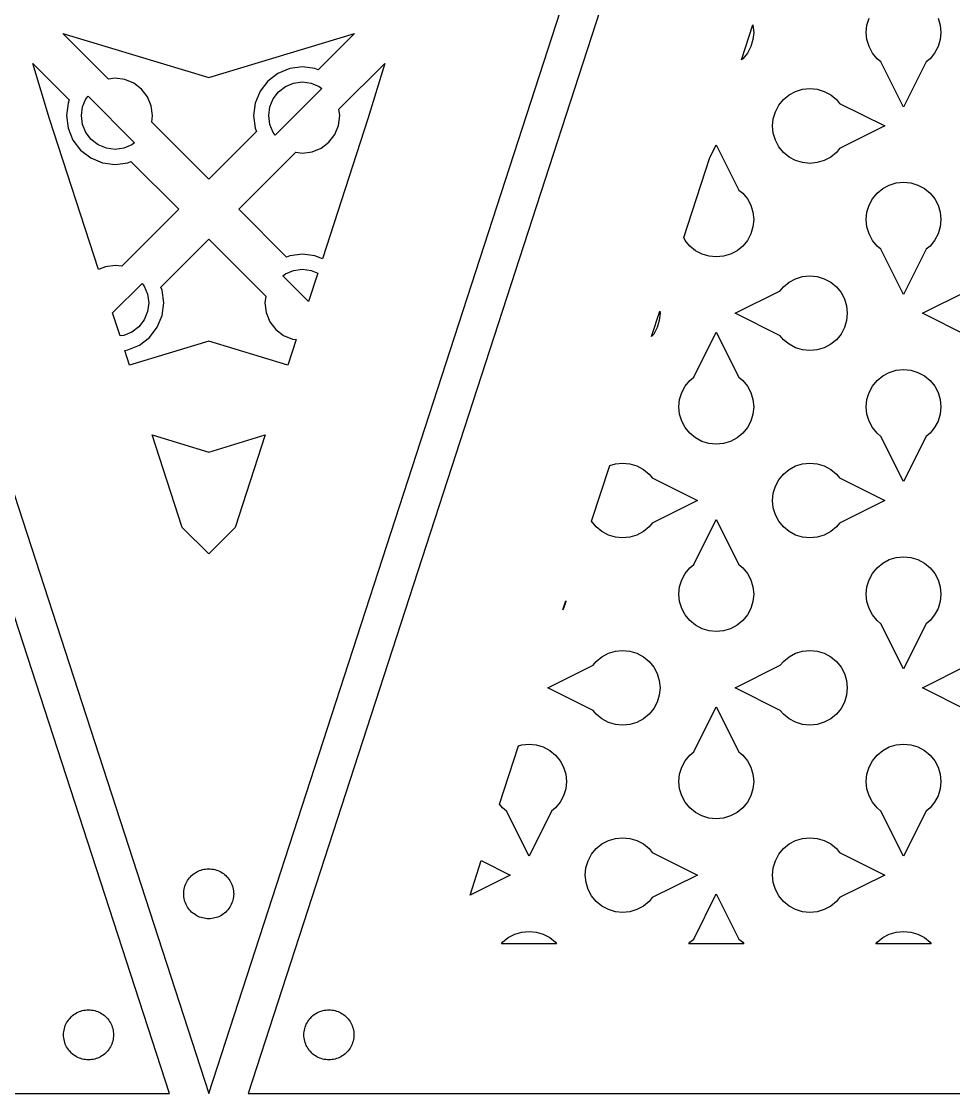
# Model space of a CAD drawing. Header units: metres. Extents: x 20 to 1108, y 20 to 485.
# Drawn here: x 314.5 to 389.1, y 20 to 105.9 of the extents above; entities that cross this region are included whole.
import ezdxf

# ---------------------------------------------------------------- set-up
doc = ezdxf.new("R2010")
doc.units = ezdxf.units.M

msp = doc.modelspace()

# ---------------------------------------------------------------- linework, layer by layer
for p, q in [((326.309, 20), (251.309, 250.826)), ((254.463, 250.826), (329.463, 20.0001)), ((329.463, 20.0001), (404.463, 250.826)), ((407.617, 250.826), (332.617, 20)), ((382.181, 105.584), (382.352, 106.145)), ((387.884, 106.145), (388.054, 105.584)), ((321.435, 101.259), (317.775, 104.919)), ((317.775, 104.919), (329.46, 101.386)), ((329.466, 101.386), (341.152, 104.919)), ((341.152, 104.919), (338.224, 101.992)), ((372.14, 102.806), (373.048, 105.601)), ((373.048, 105.601), (373.053, 105.584)), ((373.053, 105.584), (373.112, 105)), ((373.112, 105), (373.054, 104.416)), ((382.123, 105), (382.181, 105.584)), ((382.182, 104.416), (382.123, 105)), ((388.054, 105.584), (388.112, 105)), ((388.112, 105), (388.054, 104.416)), ((373.054, 104.416), (372.883, 103.855)), ((382.352, 103.855), (382.182, 104.416)), ((388.054, 104.416), (387.884, 103.855)), ((372.607, 103.337), (372.235, 102.883)), ((372.883, 103.855), (372.607, 103.337)), ((382.627, 103.337), (382.352, 103.855)), ((383, 102.883), (382.627, 103.337)), ((387.607, 103.337), (387.235, 102.883)), ((387.884, 103.855), (387.607, 103.337)), ((316.711, 98.0782), (315.37, 102.516)), ((315.37, 102.516), (318.297, 99.587)), ((336.963, 102.23), (335.952, 102.096)), ((337.974, 102.096), (336.963, 102.23)), ((339.897, 98.8556), (343.556, 102.516)), ((343.556, 102.516), (342.215, 98.0782)), ((372.235, 102.883), (372.14, 102.806)), ((383.309, 102.629), (383, 102.883)), ((385.117, 99.0137), (383.309, 102.629)), ((386.926, 102.629), (385.117, 99.0137)), ((387.235, 102.883), (386.926, 102.629)), ((329.46, 101.386), (329.46, 101.384)), ((329.46, 101.384), (329.463, 101.385)), ((329.463, 101.385), (329.466, 101.384)), ((329.466, 101.384), (329.466, 101.386)), ((335.012, 101.706), (334.202, 101.086)), ((335.952, 102.096), (335.012, 101.706)), ((338.224, 101.992), (337.974, 102.096)), ((321.963, 101.329), (321.435, 101.259)), ((322.741, 101.227), (321.963, 101.329)), ((323.464, 100.927), (322.741, 101.227)), ((324.087, 100.45), (323.464, 100.927)), ((334.202, 101.086), (333.582, 100.277)), ((338.529, 100.495), (334.793, 96.7599)), ((335.056, 100.234), (335.615, 100.662)), ((335.615, 100.662), (336.266, 100.932)), ((336.266, 100.932), (336.963, 101.024)), ((336.963, 101.024), (337.66, 100.932)), ((337.66, 100.932), (338.312, 100.662)), ((338.312, 100.662), (338.529, 100.495)), ((377.034, 100.436), (377.617, 100.494)), ((377.617, 100.494), (378.201, 100.437)), ((319.358, 99.0236), (319.627, 99.6749)), ((319.627, 99.6749), (319.794, 99.8917)), ((319.794, 99.8917), (323.529, 96.1564)), ((324.564, 99.8273), (324.087, 100.45)), ((324.864, 99.1036), (324.564, 99.8273)), ((333.582, 100.277), (333.193, 99.3361)), ((334.358, 99.0236), (334.627, 99.6749)), ((334.627, 99.6749), (335.056, 100.234)), ((375.128, 99.1631), (375.5, 99.6172)), ((375.5, 99.6172), (375.954, 99.9893)), ((375.954, 99.9893), (376.473, 100.266)), ((376.473, 100.266), (377.034, 100.436)), ((378.201, 100.437), (378.762, 100.266)), ((378.762, 100.266), (379.281, 99.9893)), ((379.281, 99.9893), (379.735, 99.6172)), ((379.735, 99.6172), (379.989, 99.3086)), ((318.194, 99.3361), (318.06, 98.3263)), ((318.297, 99.587), (318.194, 99.3361)), ((319.266, 98.3263), (319.358, 99.0236)), ((324.966, 98.3263), (324.864, 99.1036)), ((333.193, 99.3361), (333.06, 98.3263)), ((334.266, 98.3263), (334.358, 99.0236)), ((339.966, 98.3263), (339.897, 98.8556)), ((374.852, 98.6445), (375.128, 99.1631)), ((379.989, 99.3086), (383.604, 97.5)), ((320.636, 85.9991), (316.711, 98.0782)), ((318.06, 98.3263), (318.194, 97.3156)), ((319.358, 97.6281), (319.266, 98.3263)), ((324.897, 97.797), (324.966, 98.3263)), ((333.06, 98.3263), (333.193, 97.3156)), ((334.358, 97.6281), (334.266, 98.3263)), ((342.215, 98.0782), (338.567, 86.8507)), ((339.864, 97.548), (339.966, 98.3263)), ((374.624, 97.501), (374.681, 98.084)), ((374.681, 98.084), (374.852, 98.6445)), ((318.194, 97.3156), (318.583, 96.3751)), ((319.627, 96.9777), (319.358, 97.6281)), ((329.463, 93.2306), (324.897, 97.797)), ((333.297, 97.0646), (329.463, 93.2306)), ((333.193, 97.3156), (333.297, 97.0646)), ((334.627, 96.9777), (334.358, 97.6281)), ((339.564, 96.8253), (339.864, 97.548)), ((374.682, 96.915), (374.624, 97.501)), ((383.604, 97.5), (379.989, 95.6914)), ((318.583, 96.3751), (319.203, 95.5665)), ((320.056, 96.4191), (319.627, 96.9777)), ((320.615, 95.9904), (320.056, 96.4191)), ((334.793, 96.7599), (334.627, 96.9777)), ((338.464, 95.7257), (339.087, 96.2023)), ((339.087, 96.2023), (339.564, 96.8253)), ((374.852, 96.3545), (374.682, 96.915)), ((375.128, 95.8369), (374.852, 96.3545)), ((319.203, 95.5665), (320.012, 94.9454)), ((321.266, 95.7198), (320.615, 95.9904)), ((321.963, 95.6281), (321.266, 95.7198)), ((322.66, 95.7198), (321.963, 95.6281)), ((323.312, 95.9904), (322.66, 95.7198)), ((323.529, 96.1564), (323.312, 95.9904)), ((331.867, 90.8263), (336.434, 95.3927)), ((336.434, 95.3927), (336.963, 95.3234)), ((336.963, 95.3234), (337.741, 95.4249)), ((337.741, 95.4249), (338.464, 95.7257)), ((369.567, 94.8848), (370.117, 95.9863)), ((370.117, 95.9863), (371.926, 92.3711)), ((375.5, 95.3828), (375.128, 95.8369)), ((375.954, 95.0098), (375.5, 95.3828)), ((379.735, 95.3818), (379.281, 95.0107)), ((379.989, 95.6914), (379.735, 95.3818)), ((320.012, 94.9454), (320.952, 94.5568)), ((320.952, 94.5568), (321.963, 94.423)), ((321.963, 94.423), (322.974, 94.5568)), ((322.974, 94.5568), (323.225, 94.6603)), ((323.225, 94.6603), (327.059, 90.8263)), ((367.511, 88.5566), (369.567, 94.8848)), ((376.473, 94.7334), (375.954, 95.0098)), ((377.034, 94.5635), (376.473, 94.7334)), ((377.617, 94.5059), (377.034, 94.5635)), ((378.201, 94.5635), (377.617, 94.5059)), ((378.762, 94.7334), (378.201, 94.5635)), ((379.281, 95.0107), (378.762, 94.7334)), ((383.453, 92.4893), (383.972, 92.7656)), ((383.972, 92.7656), (384.533, 92.9355)), ((384.533, 92.9355), (385.117, 92.9932)), ((385.117, 92.9932), (385.701, 92.9365)), ((385.701, 92.9365), (386.262, 92.7656)), ((386.262, 92.7656), (386.781, 92.4893)), ((371.926, 92.3711), (372.236, 92.1172)), ((372.236, 92.1172), (372.608, 91.6631)), ((382.627, 91.6631), (382.999, 92.1172)), ((382.999, 92.1172), (383.453, 92.4893)), ((386.781, 92.4893), (387.235, 92.1172)), ((387.235, 92.1172), (387.608, 91.6631)), ((372.608, 91.6631), (372.884, 91.1445)), ((372.884, 91.1445), (373.054, 90.584)), ((382.181, 90.584), (382.351, 91.1445)), ((382.351, 91.1445), (382.627, 91.6631)), ((387.608, 91.6631), (387.883, 91.1445)), ((387.883, 91.1445), (388.053, 90.584)), ((327.059, 90.8263), (322.492, 86.2599)), ((335.701, 86.9923), (331.867, 90.8263)), ((373.054, 90.584), (373.112, 90)), ((382.123, 90), (382.181, 90.584)), ((388.053, 90.584), (388.112, 90)), ((373.054, 89.416), (372.884, 88.8555)), ((373.112, 90), (373.054, 89.416)), ((382.181, 89.416), (382.123, 90)), ((382.351, 88.8555), (382.181, 89.416)), ((388.054, 89.416), (387.883, 88.8555)), ((388.112, 90), (388.054, 89.416)), ((367.627, 88.3369), (367.511, 88.5566)), ((372.884, 88.8555), (372.608, 88.3369)), ((382.627, 88.3369), (382.351, 88.8555)), ((387.883, 88.8555), (387.607, 88.3369)), ((325.629, 84.588), (329.463, 88.422)), ((329.463, 88.422), (334.03, 83.8556)), ((368, 87.8828), (367.627, 88.3369)), ((368.454, 87.5107), (368, 87.8828)), ((372.235, 87.8828), (371.782, 87.5107)), ((372.608, 88.3369), (372.235, 87.8828)), ((382.999, 87.8828), (382.627, 88.3369)), ((383.309, 87.6289), (382.999, 87.8828)), ((385.117, 84.0137), (383.309, 87.6289)), ((386.926, 87.6289), (385.117, 84.0137)), ((387.235, 87.8828), (386.926, 87.6289)), ((387.607, 88.3369), (387.235, 87.8828)), ((335.952, 87.0958), (335.701, 86.9923)), ((336.963, 87.2296), (335.952, 87.0958)), ((337.974, 87.0958), (336.963, 87.2296)), ((338.567, 86.8507), (337.974, 87.0958)), ((368.973, 87.2344), (368.454, 87.5107)), ((369.534, 87.0635), (368.973, 87.2344)), ((370.117, 87.0068), (369.534, 87.0635)), ((370.702, 87.0645), (370.117, 87.0068)), ((371.263, 87.2344), (370.702, 87.0645)), ((371.782, 87.5107), (371.263, 87.2344)), ((321.186, 86.2277), (320.636, 85.9991)), ((321.963, 86.3292), (321.186, 86.2277)), ((322.492, 86.2599), (321.963, 86.3292)), ((335.615, 85.6622), (336.266, 85.9327)), ((336.266, 85.9327), (336.963, 86.0245)), ((336.963, 86.0245), (337.66, 85.9327)), ((337.66, 85.9327), (338.197, 85.7101)), ((335.398, 85.4962), (335.615, 85.6622)), ((337.457, 83.4366), (335.398, 85.4962)), ((338.197, 85.7101), (337.457, 83.4366)), ((375.954, 84.9893), (376.473, 85.2666)), ((376.473, 85.2666), (377.034, 85.4365)), ((377.034, 85.4365), (377.617, 85.4941)), ((377.617, 85.4941), (378.201, 85.4365)), ((378.201, 85.4365), (378.762, 85.2666)), ((378.762, 85.2666), (379.281, 84.9902)), ((321.765, 82.5245), (324.133, 84.8927)), ((324.133, 84.8927), (324.299, 84.6749)), ((324.299, 84.6749), (324.569, 84.0245)), ((325.734, 84.337), (325.629, 84.588)), ((325.867, 83.3263), (325.734, 84.337)), ((371.631, 82.5), (375.246, 84.3086)), ((375.246, 84.3086), (375.5, 84.6172)), ((375.5, 84.6172), (375.954, 84.9893)), ((379.281, 84.9902), (379.735, 84.6172)), ((379.735, 84.6172), (380.107, 84.1631)), ((380.107, 84.1631), (380.383, 83.6455)), ((386.631, 82.5), (390.246, 84.3086)), ((324.569, 84.0245), (324.66, 83.3263)), ((324.66, 83.3263), (324.569, 82.629)), ((325.734, 82.3165), (325.867, 83.3263)), ((334.03, 83.8556), (333.96, 83.3263)), ((333.96, 83.3263), (334.063, 82.549)), ((380.383, 83.6455), (380.553, 83.085)), ((322.364, 80.6827), (321.765, 82.5245)), ((324.569, 82.629), (324.299, 81.9777)), ((334.063, 82.549), (334.363, 81.8253)), ((364.933, 80.625), (365.595, 82.6611)), ((365.611, 82.499), (365.554, 81.915)), ((365.595, 82.6611), (365.611, 82.499)), ((375.246, 80.6914), (371.631, 82.5)), ((380.553, 83.085), (380.611, 82.499)), ((380.611, 82.499), (380.554, 81.916)), ((390.246, 80.6914), (386.631, 82.5)), ((324.299, 81.9777), (323.87, 81.4191)), ((325.344, 81.3751), (325.734, 82.3165)), ((334.363, 81.8253), (334.839, 81.2023)), ((365.554, 81.915), (365.383, 81.3545)), ((380.554, 81.916), (380.383, 81.3555)), ((322.66, 80.7208), (322.364, 80.6827)), ((323.312, 80.9904), (322.66, 80.7208)), ((323.87, 81.4191), (323.312, 80.9904)), ((324.724, 80.5665), (325.344, 81.3751)), ((334.839, 81.2023), (335.462, 80.7257)), ((335.462, 80.7257), (336.186, 80.4259)), ((365.107, 80.8369), (364.933, 80.625)), ((365.383, 81.3545), (365.107, 80.8369)), ((368.309, 77.3711), (370.117, 80.9863)), ((370.117, 80.9863), (371.926, 77.3711)), ((380.107, 80.8369), (379.735, 80.3828)), ((380.383, 81.3555), (380.107, 80.8369)), ((322.974, 79.5568), (323.914, 79.9464)), ((329.46, 80.2667), (323.121, 78.3507)), ((323.914, 79.9464), (324.724, 80.5665)), ((329.463, 80.2677), (329.46, 80.2687)), ((329.46, 80.2687), (329.46, 80.2667)), ((329.466, 80.2687), (329.463, 80.2677)), ((329.466, 80.2667), (329.466, 80.2687)), ((335.805, 78.3507), (329.466, 80.2667)), ((336.467, 80.3878), (335.805, 78.3507)), ((336.186, 80.4259), (336.467, 80.3878)), ((375.5, 80.3828), (375.246, 80.6914)), ((375.954, 80.0107), (375.5, 80.3828)), ((376.473, 79.7344), (375.954, 80.0107)), ((379.281, 80.0107), (378.762, 79.7344)), ((379.735, 80.3828), (379.281, 80.0107)), ((322.74, 79.5255), (322.974, 79.5568)), ((323.121, 78.3507), (322.74, 79.5255)), ((377.034, 79.5635), (376.473, 79.7344)), ((377.617, 79.5059), (377.034, 79.5635)), ((378.201, 79.5645), (377.617, 79.5059)), ((378.762, 79.7344), (378.201, 79.5645)), ((368, 77.1172), (368.309, 77.3711)), ((371.926, 77.3711), (372.235, 77.1172)), ((383, 77.1172), (383.454, 77.4893)), ((383.454, 77.4893), (383.973, 77.7656)), ((383.973, 77.7656), (384.534, 77.9355)), ((384.534, 77.9355), (385.118, 77.9932)), ((385.118, 77.9932), (385.702, 77.9365)), ((385.702, 77.9365), (386.263, 77.7656)), ((386.263, 77.7656), (386.781, 77.4893)), ((386.781, 77.4893), (387.235, 77.1172)), ((367.351, 76.1445), (367.627, 76.6631)), ((367.627, 76.6631), (368, 77.1172)), ((372.235, 77.1172), (372.608, 76.6631)), ((372.608, 76.6631), (372.883, 76.1445)), ((382.352, 76.1445), (382.628, 76.6631)), ((382.628, 76.6631), (383, 77.1172)), ((387.235, 77.1172), (387.608, 76.6631)), ((387.608, 76.6631), (387.884, 76.1445)), ((367.123, 75), (367.181, 75.584)), ((367.181, 75.584), (367.351, 76.1445)), ((372.883, 76.1445), (373.053, 75.584)), ((373.053, 75.584), (373.112, 75)), ((382.123, 75), (382.181, 75.584)), ((382.181, 75.584), (382.352, 76.1445)), ((387.884, 76.1445), (388.054, 75.584)), ((388.054, 75.584), (388.112, 75)), ((367.181, 74.416), (367.123, 75)), ((373.112, 75), (373.054, 74.416)), ((382.182, 74.416), (382.123, 75)), ((388.112, 75), (388.054, 74.416)), ((367.351, 73.8555), (367.181, 74.416)), ((367.627, 73.3369), (367.351, 73.8555)), ((372.883, 73.8555), (372.607, 73.3369)), ((373.054, 74.416), (372.883, 73.8555)), ((382.352, 73.8555), (382.182, 74.416)), ((382.627, 73.3369), (382.352, 73.8555)), ((387.884, 73.8555), (387.607, 73.3369)), ((388.054, 74.416), (387.884, 73.8555)), ((368, 72.8828), (367.627, 73.3369)), ((372.607, 73.3369), (372.235, 72.8828)), ((383, 72.8828), (382.627, 73.3369)), ((387.607, 73.3369), (387.235, 72.8828)), ((327.346, 65.3478), (324.941, 72.7521)), ((324.941, 72.7521), (329.46, 71.3859)), ((329.466, 71.3859), (333.986, 72.7521)), ((333.986, 72.7521), (331.579, 65.3478)), ((368.454, 72.5107), (368, 72.8828)), ((368.972, 72.2344), (368.454, 72.5107)), ((369.533, 72.0635), (368.972, 72.2344)), ((371.262, 72.2344), (370.701, 72.0645)), ((371.781, 72.5107), (371.262, 72.2344)), ((372.235, 72.8828), (371.781, 72.5107)), ((383.309, 72.6289), (383, 72.8828)), ((385.117, 69.0137), (383.309, 72.6289)), ((386.926, 72.6289), (385.117, 69.0137)), ((387.235, 72.8828), (386.926, 72.6289)), ((329.46, 71.3859), (329.46, 71.3839)), ((329.46, 71.3839), (329.463, 71.3849)), ((329.463, 71.3849), (329.466, 71.3839)), ((329.466, 71.3839), (329.466, 71.3859)), ((370.117, 72.0068), (369.533, 72.0635)), ((370.701, 72.0645), (370.117, 72.0068)), ((361.577, 70.2979), (362.034, 70.4365)), ((362.034, 70.4365), (362.617, 70.4941)), ((362.617, 70.4941), (363.201, 70.4365)), ((363.201, 70.4365), (363.762, 70.2666)), ((376.473, 70.2656), (377.034, 70.4355)), ((377.034, 70.4355), (377.617, 70.4941)), ((377.617, 70.4941), (378.201, 70.4365)), ((378.201, 70.4365), (378.762, 70.2656)), ((360.128, 65.8369), (361.577, 70.2979)), ((363.762, 70.2666), (364.281, 69.9893)), ((364.281, 69.9893), (364.735, 69.6172)), ((364.735, 69.6172), (364.989, 69.3086)), ((375.128, 69.1631), (375.5, 69.6172)), ((375.5, 69.6172), (375.954, 69.9893)), ((375.954, 69.9893), (376.473, 70.2656)), ((378.762, 70.2656), (379.281, 69.9893)), ((379.281, 69.9893), (379.735, 69.6172)), ((379.735, 69.6172), (379.989, 69.3086)), ((364.989, 69.3086), (368.604, 67.5)), ((374.852, 68.6445), (375.128, 69.1631)), ((379.989, 69.3086), (383.604, 67.5)), ((374.624, 67.501), (374.681, 68.084)), ((374.681, 68.084), (374.852, 68.6445)), ((368.604, 67.5), (364.989, 65.6914)), ((374.682, 66.915), (374.624, 67.501)), ((383.604, 67.5), (379.989, 65.6914)), ((374.852, 66.3545), (374.682, 66.915)), ((375.128, 65.8369), (374.852, 66.3545)), ((329.463, 63.2306), (327.346, 65.3478)), ((331.579, 65.3478), (329.463, 63.2306)), ((360.5, 65.3828), (360.128, 65.8369)), ((360.954, 65.0107), (360.5, 65.3828)), ((364.735, 65.3828), (364.281, 65.0107)), ((364.989, 65.6914), (364.735, 65.3828)), ((368.309, 62.3711), (370.117, 65.9863)), ((370.117, 65.9863), (371.926, 62.3711)), ((375.5, 65.3828), (375.128, 65.8369)), ((375.954, 65.0098), (375.5, 65.3828)), ((379.735, 65.3818), (379.281, 65.0107)), ((379.989, 65.6914), (379.735, 65.3818)), ((361.473, 64.7344), (360.954, 65.0107)), ((362.034, 64.5635), (361.473, 64.7344)), ((362.617, 64.5059), (362.034, 64.5635)), ((363.201, 64.5645), (362.617, 64.5059)), ((363.762, 64.7344), (363.201, 64.5645)), ((364.281, 65.0107), (363.762, 64.7344)), ((376.473, 64.7334), (375.954, 65.0098)), ((377.034, 64.5635), (376.473, 64.7334)), ((377.617, 64.5059), (377.034, 64.5635)), ((378.201, 64.5635), (377.617, 64.5059)), ((378.762, 64.7334), (378.201, 64.5635)), ((379.281, 65.0107), (378.762, 64.7334)), ((383.453, 62.4893), (383.972, 62.7656)), ((383.972, 62.7656), (384.533, 62.9355)), ((384.533, 62.9355), (385.117, 62.9932)), ((385.117, 62.9932), (385.701, 62.9365)), ((385.701, 62.9365), (386.262, 62.7656)), ((386.262, 62.7656), (386.781, 62.4893)), ((367.628, 61.6631), (368, 62.1172)), ((368, 62.1172), (368.309, 62.3711)), ((371.926, 62.3711), (372.236, 62.1172)), ((372.236, 62.1172), (372.608, 61.6631)), ((382.627, 61.6631), (382.999, 62.1172)), ((382.999, 62.1172), (383.453, 62.4893)), ((386.781, 62.4893), (387.235, 62.1172)), ((387.235, 62.1172), (387.608, 61.6631)), ((367.181, 60.584), (367.352, 61.1445)), ((367.352, 61.1445), (367.628, 61.6631)), ((372.608, 61.6631), (372.884, 61.1445)), ((372.884, 61.1445), (373.054, 60.584)), ((382.181, 60.584), (382.351, 61.1445)), ((382.351, 61.1445), (382.627, 61.6631)), ((387.608, 61.6631), (387.883, 61.1445)), ((387.883, 61.1445), (388.053, 60.584)), ((367.123, 60), (367.181, 60.584)), ((373.054, 60.584), (373.112, 60)), ((382.123, 60), (382.181, 60.584)), ((388.053, 60.584), (388.112, 60)), ((357.824, 58.7432), (358.059, 59.4688)), ((358.054, 59.416), (357.883, 58.8555)), ((358.059, 59.4688), (358.054, 59.416)), ((367.182, 59.416), (367.123, 60)), ((367.352, 58.8555), (367.182, 59.416)), ((373.054, 59.416), (372.884, 58.8555)), ((373.112, 60), (373.054, 59.416)), ((382.181, 59.416), (382.123, 60)), ((382.351, 58.8555), (382.181, 59.416)), ((388.054, 59.416), (387.883, 58.8555)), ((388.112, 60), (388.054, 59.416)), ((357.883, 58.8555), (357.824, 58.7432)), ((367.627, 58.3369), (367.352, 58.8555)), ((372.884, 58.8555), (372.608, 58.3369)), ((382.627, 58.3369), (382.351, 58.8555)), ((387.883, 58.8555), (387.607, 58.3369)), ((368, 57.8828), (367.627, 58.3369)), ((368.454, 57.5107), (368, 57.8828)), ((372.235, 57.8828), (371.782, 57.5107)), ((372.608, 58.3369), (372.235, 57.8828)), ((382.999, 57.8828), (382.627, 58.3369)), ((383.309, 57.6289), (382.999, 57.8828)), ((385.117, 54.0137), (383.309, 57.6289)), ((386.926, 57.6289), (385.117, 54.0137)), ((387.235, 57.8828), (386.926, 57.6289)), ((387.607, 58.3369), (387.235, 57.8828)), ((368.973, 57.2344), (368.454, 57.5107)), ((369.534, 57.0635), (368.973, 57.2344)), ((370.117, 57.0068), (369.534, 57.0635)), ((370.702, 57.0645), (370.117, 57.0068)), ((371.263, 57.2344), (370.702, 57.0645)), ((371.782, 57.5107), (371.263, 57.2344)), ((360.5, 54.6172), (360.954, 54.9893)), ((360.954, 54.9893), (361.473, 55.2656)), ((361.473, 55.2656), (362.034, 55.4355)), ((362.034, 55.4355), (362.617, 55.4941)), ((362.617, 55.4941), (363.201, 55.4365)), ((363.201, 55.4365), (363.762, 55.2656)), ((363.762, 55.2656), (364.281, 54.9893)), ((364.281, 54.9893), (364.735, 54.6172)), ((375.5, 54.6172), (375.954, 54.9893)), ((375.954, 54.9893), (376.473, 55.2666)), ((376.473, 55.2666), (377.034, 55.4365)), ((377.034, 55.4365), (377.617, 55.4941)), ((377.617, 55.4941), (378.201, 55.4365)), ((378.201, 55.4365), (378.762, 55.2666)), ((378.762, 55.2666), (379.281, 54.9902)), ((379.281, 54.9902), (379.735, 54.6172)), ((356.631, 52.5), (360.246, 54.3086)), ((360.246, 54.3086), (360.5, 54.6172)), ((364.735, 54.6172), (365.108, 54.1631)), ((365.108, 54.1631), (365.383, 53.6445)), ((371.631, 52.5), (375.246, 54.3086)), ((375.246, 54.3086), (375.5, 54.6172)), ((379.735, 54.6172), (380.107, 54.1631)), ((380.107, 54.1631), (380.383, 53.6455)), ((386.631, 52.5), (390.246, 54.3086)), ((365.383, 53.6445), (365.553, 53.084)), ((380.383, 53.6455), (380.553, 53.085)), ((360.246, 50.6914), (356.631, 52.5)), ((365.553, 53.084), (365.611, 52.499)), ((365.611, 52.499), (365.554, 51.915)), ((375.246, 50.6914), (371.631, 52.5)), ((380.553, 53.085), (380.611, 52.499)), ((380.611, 52.499), (380.554, 51.916)), ((390.246, 50.6914), (386.631, 52.5)), ((365.554, 51.915), (365.383, 51.3545)), ((380.554, 51.916), (380.383, 51.3555)), ((360.5, 50.3828), (360.246, 50.6914)), ((365.107, 50.8369), (364.735, 50.3828)), ((365.383, 51.3545), (365.107, 50.8369)), ((368.309, 47.3711), (370.117, 50.9863)), ((370.117, 50.9863), (371.926, 47.3711)), ((375.5, 50.3828), (375.246, 50.6914)), ((380.107, 50.8369), (379.735, 50.3828)), ((380.383, 51.3555), (380.107, 50.8369)), ((360.954, 50.0107), (360.5, 50.3828)), ((361.473, 49.7334), (360.954, 50.0107)), ((364.281, 50.0107), (363.762, 49.7334)), ((364.735, 50.3828), (364.281, 50.0107)), ((375.954, 50.0107), (375.5, 50.3828)), ((376.473, 49.7344), (375.954, 50.0107)), ((379.281, 50.0107), (378.762, 49.7344)), ((379.735, 50.3828), (379.281, 50.0107)), ((362.034, 49.5635), (361.473, 49.7334)), ((362.617, 49.5059), (362.034, 49.5635)), ((363.201, 49.5635), (362.617, 49.5059)), ((363.762, 49.7334), (363.201, 49.5635)), ((377.034, 49.5635), (376.473, 49.7344)), ((377.617, 49.5059), (377.034, 49.5635)), ((378.201, 49.5645), (377.617, 49.5059)), ((378.762, 49.7344), (378.201, 49.5645)), ((352.764, 43.1709), (354.287, 47.8613)), ((354.287, 47.8613), (354.534, 47.9355)), ((354.534, 47.9355), (355.118, 47.9932)), ((355.118, 47.9932), (355.702, 47.9365)), ((355.702, 47.9365), (356.263, 47.7656)), ((356.263, 47.7656), (356.781, 47.4893)), ((356.781, 47.4893), (357.235, 47.1172)), ((368, 47.1172), (368.309, 47.3711)), ((371.926, 47.3711), (372.235, 47.1172)), ((383, 47.1172), (383.454, 47.4893)), ((383.454, 47.4893), (383.973, 47.7656)), ((383.973, 47.7656), (384.534, 47.9355)), ((384.534, 47.9355), (385.118, 47.9932)), ((385.118, 47.9932), (385.702, 47.9365)), ((385.702, 47.9365), (386.263, 47.7656)), ((386.263, 47.7656), (386.781, 47.4893)), ((386.781, 47.4893), (387.235, 47.1172)), ((357.235, 47.1172), (357.608, 46.6631)), ((357.608, 46.6631), (357.884, 46.1445)), ((367.351, 46.1445), (367.627, 46.6631)), ((367.627, 46.6631), (368, 47.1172)), ((372.235, 47.1172), (372.608, 46.6631)), ((372.608, 46.6631), (372.883, 46.1445)), ((382.352, 46.1445), (382.628, 46.6631)), ((382.628, 46.6631), (383, 47.1172)), ((387.235, 47.1172), (387.608, 46.6631)), ((387.608, 46.6631), (387.884, 46.1445)), ((357.884, 46.1445), (358.054, 45.584)), ((358.054, 45.584), (358.112, 45)), ((367.123, 45), (367.181, 45.584)), ((367.181, 45.584), (367.351, 46.1445)), ((372.883, 46.1445), (373.053, 45.584)), ((373.053, 45.584), (373.112, 45)), ((382.123, 45), (382.181, 45.584)), ((382.181, 45.584), (382.352, 46.1445)), ((387.884, 46.1445), (388.054, 45.584)), ((388.054, 45.584), (388.112, 45)), ((358.112, 45), (358.054, 44.416)), ((367.181, 44.416), (367.123, 45)), ((373.112, 45), (373.054, 44.416)), ((382.182, 44.416), (382.123, 45)), ((388.112, 45), (388.054, 44.416)), ((357.884, 43.8555), (357.607, 43.3369)), ((358.054, 44.416), (357.884, 43.8555)), ((367.351, 43.8555), (367.181, 44.416)), ((367.627, 43.3369), (367.351, 43.8555)), ((372.883, 43.8555), (372.607, 43.3369)), ((373.054, 44.416), (372.883, 43.8555)), ((382.352, 43.8555), (382.182, 44.416)), ((382.627, 43.3369), (382.352, 43.8555)), ((387.884, 43.8555), (387.607, 43.3369)), ((388.054, 44.416), (387.884, 43.8555)), ((353, 42.8828), (352.764, 43.1709)), ((357.607, 43.3369), (357.235, 42.8828)), ((368, 42.8828), (367.627, 43.3369)), ((372.607, 43.3369), (372.235, 42.8828)), ((383, 42.8828), (382.627, 43.3369)), ((387.607, 43.3369), (387.235, 42.8828)), ((353.309, 42.6289), (353, 42.8828)), ((355.117, 39.0137), (353.309, 42.6289)), ((356.926, 42.6289), (355.117, 39.0137)), ((357.235, 42.8828), (356.926, 42.6289)), ((368.454, 42.5107), (368, 42.8828)), ((368.972, 42.2344), (368.454, 42.5107)), ((369.533, 42.0635), (368.972, 42.2344)), ((371.262, 42.2344), (370.701, 42.0645)), ((371.781, 42.5107), (371.262, 42.2344)), ((372.235, 42.8828), (371.781, 42.5107)), ((383.309, 42.6289), (383, 42.8828)), ((385.117, 39.0137), (383.309, 42.6289)), ((386.926, 42.6289), (385.117, 39.0137)), ((387.235, 42.8828), (386.926, 42.6289)), ((370.117, 42.0068), (369.533, 42.0635)), ((370.701, 42.0645), (370.117, 42.0068)), ((361.473, 40.2666), (362.034, 40.4365)), ((362.034, 40.4365), (362.617, 40.4941)), ((362.617, 40.4941), (363.201, 40.4365)), ((363.201, 40.4365), (363.762, 40.2666)), ((376.473, 40.2656), (377.034, 40.4355)), ((377.034, 40.4355), (377.617, 40.4941)), ((377.617, 40.4941), (378.201, 40.4365)), ((378.201, 40.4365), (378.762, 40.2656)), ((360.127, 39.1631), (360.5, 39.6172)), ((360.5, 39.6172), (360.954, 39.9893)), ((360.954, 39.9893), (361.473, 40.2666)), ((363.762, 40.2666), (364.281, 39.9893)), ((364.281, 39.9893), (364.735, 39.6172)), ((364.735, 39.6172), (364.989, 39.3086)), ((375.128, 39.1631), (375.5, 39.6172)), ((375.5, 39.6172), (375.954, 39.9893)), ((375.954, 39.9893), (376.473, 40.2656)), ((378.762, 40.2656), (379.281, 39.9893)), ((379.281, 39.9893), (379.735, 39.6172)), ((379.735, 39.6172), (379.989, 39.3086)), ((350.401, 35.8984), (351.296, 38.6543)), ((351.296, 38.6543), (353.604, 37.5)), ((359.681, 38.085), (359.852, 38.6455)), ((359.852, 38.6455), (360.127, 39.1631)), ((364.989, 39.3086), (368.604, 37.5)), ((374.681, 38.084), (374.852, 38.6445)), ((374.852, 38.6445), (375.128, 39.1631)), ((379.989, 39.3086), (383.604, 37.5)), ((328.499, 37.7521), (328.612, 37.8097)), ((328.612, 37.8097), (328.727, 37.8595)), ((328.727, 37.8595), (328.845, 37.9025)), ((328.845, 37.9025), (328.966, 37.9376)), ((328.966, 37.9376), (329.088, 37.964)), ((329.088, 37.964), (329.212, 37.9845)), ((329.212, 37.9845), (329.337, 37.9962)), ((329.337, 37.9962), (329.463, 38.0001)), ((329.463, 38.0001), (329.589, 37.9962)), ((329.589, 37.9962), (329.714, 37.9845)), ((329.714, 37.9845), (329.838, 37.964)), ((329.838, 37.964), (329.96, 37.9376)), ((329.96, 37.9376), (330.081, 37.9025)), ((330.081, 37.9025), (330.2, 37.8595)), ((330.2, 37.8595), (330.315, 37.8097)), ((330.315, 37.8097), (330.427, 37.7521)), ((359.624, 37.501), (359.681, 38.085)), ((374.624, 37.501), (374.681, 38.084)), ((327.654, 36.8517), (327.71, 36.963)), ((327.71, 36.963), (327.775, 37.0714)), ((327.775, 37.0714), (327.845, 37.1749)), ((327.845, 37.1749), (327.922, 37.2755)), ((327.922, 37.2755), (328.005, 37.3693)), ((328.005, 37.3693), (328.094, 37.4581)), ((328.094, 37.4581), (328.189, 37.5411)), ((328.189, 37.5411), (328.287, 37.6183)), ((328.287, 37.6183), (328.392, 37.6886)), ((328.392, 37.6886), (328.499, 37.7521)), ((330.427, 37.7521), (330.534, 37.6886)), ((330.534, 37.6886), (330.639, 37.6183)), ((330.639, 37.6183), (330.738, 37.5411)), ((330.738, 37.5411), (330.832, 37.4581)), ((330.832, 37.4581), (330.921, 37.3693)), ((330.921, 37.3693), (331.004, 37.2755)), ((331.004, 37.2755), (331.081, 37.1749)), ((331.081, 37.1749), (331.152, 37.0714)), ((331.152, 37.0714), (331.216, 36.963)), ((331.216, 36.963), (331.273, 36.8517)), ((353.604, 37.5), (350.401, 35.8984)), ((359.682, 36.916), (359.624, 37.501)), ((368.604, 37.5), (364.989, 35.6914)), ((374.682, 36.915), (374.624, 37.501)), ((383.604, 37.5), (379.989, 35.6914)), ((327.463, 36.0001), (327.467, 36.1251)), ((327.467, 36.1251), (327.479, 36.2501)), ((327.479, 36.2501), (327.498, 36.3751)), ((327.498, 36.3751), (327.526, 36.4972)), ((327.526, 36.4972), (327.561, 36.6183)), ((327.561, 36.6183), (327.604, 36.7365)), ((327.604, 36.7365), (327.654, 36.8517)), ((331.273, 36.8517), (331.323, 36.7365)), ((331.323, 36.7365), (331.366, 36.6183)), ((331.366, 36.6183), (331.401, 36.4972)), ((331.401, 36.4972), (331.428, 36.3751)), ((331.428, 36.3751), (331.448, 36.2501)), ((331.448, 36.2501), (331.459, 36.1251)), ((331.459, 36.1251), (331.463, 36.0001)), ((359.852, 36.3555), (359.682, 36.916)), ((360.127, 35.8369), (359.852, 36.3555)), ((374.852, 36.3545), (374.682, 36.915)), ((375.128, 35.8369), (374.852, 36.3545)), ((327.467, 35.8741), (327.463, 36.0001)), ((327.479, 35.7491), (327.467, 35.8741)), ((327.498, 35.6251), (327.479, 35.7491)), ((327.526, 35.5021), (327.498, 35.6251)), ((327.561, 35.382), (327.526, 35.5021)), ((327.604, 35.2648), (327.561, 35.382)), ((327.654, 35.1486), (327.604, 35.2648)), ((331.323, 35.2648), (331.273, 35.1486)), ((331.366, 35.382), (331.323, 35.2648)), ((331.401, 35.5021), (331.366, 35.382)), ((331.428, 35.6251), (331.401, 35.5021)), ((331.448, 35.7491), (331.428, 35.6251)), ((331.459, 35.8741), (331.448, 35.7491)), ((331.463, 36.0001), (331.459, 35.8741)), ((360.5, 35.3828), (360.127, 35.8369)), ((360.954, 35.0107), (360.5, 35.3828)), ((364.735, 35.3828), (364.281, 35.0107)), ((364.989, 35.6914), (364.735, 35.3828)), ((368.309, 32.3711), (370.117, 35.9863)), ((370.117, 35.9863), (371.926, 32.3711)), ((375.5, 35.3828), (375.128, 35.8369)), ((375.954, 35.0098), (375.5, 35.3828)), ((379.735, 35.3818), (379.281, 35.0107)), ((379.989, 35.6914), (379.735, 35.3818)), ((327.71, 35.0363), (327.654, 35.1486)), ((327.775, 34.9279), (327.71, 35.0363)), ((327.845, 34.8243), (327.775, 34.9279)), ((327.922, 34.7257), (327.845, 34.8243)), ((328.005, 34.631), (327.922, 34.7257)), ((328.094, 34.5421), (328.005, 34.631)), ((328.189, 34.4591), (328.094, 34.5421)), ((328.287, 34.382), (328.189, 34.4591)), ((328.392, 34.3116), (328.287, 34.382)), ((330.639, 34.382), (330.534, 34.3116)), ((330.738, 34.4591), (330.639, 34.382)), ((330.832, 34.5421), (330.738, 34.4591)), ((330.921, 34.631), (330.832, 34.5421)), ((331.004, 34.7257), (330.921, 34.631)), ((331.081, 34.8243), (331.004, 34.7257)), ((331.152, 34.9279), (331.081, 34.8243)), ((331.216, 35.0363), (331.152, 34.9279)), ((331.273, 35.1486), (331.216, 35.0363)), ((361.473, 34.7344), (360.954, 35.0107)), ((362.034, 34.5635), (361.473, 34.7344)), ((362.617, 34.5059), (362.034, 34.5635)), ((363.201, 34.5645), (362.617, 34.5059)), ((363.762, 34.7344), (363.201, 34.5645)), ((364.281, 35.0107), (363.762, 34.7344)), ((376.473, 34.7334), (375.954, 35.0098)), ((377.034, 34.5635), (376.473, 34.7334)), ((377.617, 34.5059), (377.034, 34.5635)), ((378.201, 34.5635), (377.617, 34.5059)), ((378.762, 34.7334), (378.201, 34.5635)), ((379.281, 35.0107), (378.762, 34.7334)), ((328.499, 34.2472), (328.392, 34.3116)), ((328.612, 34.1906), (328.499, 34.2472)), ((328.727, 34.1407), (328.612, 34.1906)), ((328.845, 34.0988), (328.727, 34.1407)), ((328.966, 34.0636), (328.845, 34.0988)), ((329.088, 34.0353), (328.966, 34.0636)), ((329.212, 34.0167), (329.088, 34.0353)), ((329.337, 34.004), (329.212, 34.0167)), ((329.463, 34.0001), (329.337, 34.004)), ((329.589, 34.004), (329.463, 34.0001)), ((329.714, 34.0167), (329.589, 34.004)), ((329.838, 34.0353), (329.714, 34.0167)), ((329.96, 34.0636), (329.838, 34.0353)), ((330.081, 34.0988), (329.96, 34.0636)), ((330.2, 34.1407), (330.081, 34.0988)), ((330.315, 34.1906), (330.2, 34.1407)), ((330.427, 34.2472), (330.315, 34.1906)), ((330.534, 34.3116), (330.427, 34.2472)), ((353.453, 32.4893), (353.972, 32.7656)), ((353.972, 32.7656), (354.533, 32.9355)), ((354.533, 32.9355), (355.117, 32.9932)), ((355.117, 32.9932), (355.701, 32.9365)), ((355.701, 32.9365), (356.262, 32.7656)), ((356.262, 32.7656), (356.781, 32.4893)), ((383.453, 32.4893), (383.972, 32.7656)), ((383.972, 32.7656), (384.533, 32.9355)), ((384.533, 32.9355), (385.117, 32.9932)), ((385.117, 32.9932), (385.701, 32.9365)), ((385.701, 32.9365), (386.262, 32.7656)), ((386.262, 32.7656), (386.781, 32.4893)), ((352.904, 32), (352.999, 32.1172)), ((357.33, 32), (352.904, 32)), ((352.999, 32.1172), (353.453, 32.4893)), ((356.781, 32.4893), (357.235, 32.1172)), ((357.235, 32.1172), (357.33, 32)), ((367.905, 32), (368, 32.1172)), ((372.331, 32), (367.905, 32)), ((368, 32.1172), (368.309, 32.3711)), ((371.926, 32.3711), (372.236, 32.1172)), ((372.236, 32.1172), (372.331, 32)), ((382.904, 32), (382.999, 32.1172)), ((387.33, 32), (382.904, 32)), ((382.999, 32.1172), (383.453, 32.4893)), ((386.781, 32.4893), (387.235, 32.1172)), ((387.235, 32.1172), (387.33, 32)), ((319.219, 26.6045), (319.339, 26.6396)), ((319.339, 26.6396), (319.462, 26.667)), ((319.462, 26.667), (319.586, 26.6865)), ((319.586, 26.6865), (319.711, 26.6982)), ((319.711, 26.6982), (319.837, 26.7021)), ((319.837, 26.7021), (319.962, 26.6982)), ((319.962, 26.6982), (320.087, 26.6865)), ((320.087, 26.6865), (320.211, 26.667)), ((320.211, 26.667), (320.334, 26.6396)), ((320.334, 26.6396), (320.454, 26.6045)), ((338.472, 26.6045), (338.592, 26.6396)), ((338.592, 26.6396), (338.715, 26.667)), ((338.715, 26.667), (338.839, 26.6865)), ((338.839, 26.6865), (338.964, 26.6982)), ((338.964, 26.6982), (339.089, 26.7021)), ((339.089, 26.7021), (339.215, 26.6982)), ((339.215, 26.6982), (339.34, 26.6865)), ((339.34, 26.6865), (339.464, 26.667)), ((339.464, 26.667), (339.587, 26.6396)), ((339.587, 26.6396), (339.707, 26.6045)), ((318.084, 25.666), (318.148, 25.7744)), ((318.148, 25.7744), (318.219, 25.8779)), ((318.219, 25.8779), (318.295, 25.9775)), ((318.295, 25.9775), (318.379, 26.0713)), ((318.379, 26.0713), (318.468, 26.1602)), ((318.468, 26.1602), (318.562, 26.2432)), ((318.562, 26.2432), (318.661, 26.3203)), ((318.661, 26.3203), (318.765, 26.3906)), ((318.765, 26.3906), (318.873, 26.4551)), ((318.873, 26.4551), (318.986, 26.5117)), ((318.986, 26.5117), (319.101, 26.5615)), ((319.101, 26.5615), (319.219, 26.6045)), ((320.454, 26.6045), (320.572, 26.5615)), ((320.572, 26.5615), (320.689, 26.5117)), ((320.689, 26.5117), (320.8, 26.4551)), ((320.8, 26.4551), (320.908, 26.3906)), ((320.908, 26.3906), (321.012, 26.3203)), ((321.012, 26.3203), (321.112, 26.2432)), ((321.112, 26.2432), (321.206, 26.1602)), ((321.206, 26.1602), (321.294, 26.0713)), ((321.294, 26.0713), (321.378, 25.9775)), ((321.378, 25.9775), (321.454, 25.8779)), ((321.454, 25.8779), (321.526, 25.7744)), ((321.526, 25.7744), (321.589, 25.666)), ((337.337, 25.666), (337.401, 25.7744)), ((337.401, 25.7744), (337.472, 25.8779)), ((337.472, 25.8779), (337.548, 25.9775)), ((337.548, 25.9775), (337.632, 26.0713)), ((337.632, 26.0713), (337.72, 26.1602)), ((337.72, 26.1602), (337.815, 26.2432)), ((337.815, 26.2432), (337.914, 26.3203)), ((337.914, 26.3203), (338.018, 26.3906)), ((338.018, 26.3906), (338.126, 26.4551)), ((338.126, 26.4551), (338.238, 26.5117)), ((338.238, 26.5117), (338.354, 26.5615)), ((338.354, 26.5615), (338.472, 26.6045)), ((339.707, 26.6045), (339.826, 26.5615)), ((339.826, 26.5615), (339.941, 26.5117)), ((339.941, 26.5117), (340.053, 26.4551)), ((340.053, 26.4551), (340.161, 26.3906)), ((340.161, 26.3906), (340.265, 26.3203)), ((340.265, 26.3203), (340.365, 26.2432)), ((340.365, 26.2432), (340.458, 26.1602)), ((340.458, 26.1602), (340.547, 26.0713)), ((340.547, 26.0713), (340.631, 25.9775)), ((340.631, 25.9775), (340.707, 25.8779)), ((340.707, 25.8779), (340.779, 25.7744)), ((340.779, 25.7744), (340.842, 25.666)), ((317.841, 24.8281), (317.853, 24.9531)), ((317.853, 24.9531), (317.872, 25.0771)), ((317.872, 25.0771), (317.9, 25.1992)), ((317.9, 25.1992), (317.935, 25.3203)), ((317.935, 25.3203), (317.977, 25.4385)), ((317.977, 25.4385), (318.027, 25.5537)), ((318.027, 25.5537), (318.084, 25.666)), ((321.589, 25.666), (321.647, 25.5537)), ((321.647, 25.5537), (321.696, 25.4385)), ((321.696, 25.4385), (321.738, 25.3203)), ((321.738, 25.3203), (321.774, 25.1992)), ((321.774, 25.1992), (321.801, 25.0771)), ((321.801, 25.0771), (321.821, 24.9531)), ((321.821, 24.9531), (321.832, 24.8281)), ((337.094, 24.8281), (337.106, 24.9531)), ((337.106, 24.9531), (337.125, 25.0771)), ((337.125, 25.0771), (337.153, 25.1992)), ((337.153, 25.1992), (337.188, 25.3203)), ((337.188, 25.3203), (337.23, 25.4385)), ((337.23, 25.4385), (337.28, 25.5537)), ((337.28, 25.5537), (337.337, 25.666)), ((340.842, 25.666), (340.9, 25.5537)), ((340.9, 25.5537), (340.95, 25.4385)), ((340.95, 25.4385), (340.992, 25.3203)), ((340.992, 25.3203), (341.027, 25.1992)), ((341.027, 25.1992), (341.054, 25.0771)), ((341.054, 25.0771), (341.074, 24.9531)), ((341.074, 24.9531), (341.085, 24.8281)), ((317.837, 24.7021), (317.841, 24.8281)), ((317.841, 24.5771), (317.837, 24.7021)), ((317.853, 24.4512), (317.841, 24.5771)), ((317.872, 24.3271), (317.853, 24.4512)), ((317.9, 24.2051), (317.872, 24.3271)), ((317.935, 24.084), (317.9, 24.2051)), ((317.977, 23.9658), (317.935, 24.084)), ((321.738, 24.084), (321.696, 23.9658)), ((321.774, 24.2051), (321.738, 24.084)), ((321.801, 24.3271), (321.774, 24.2051)), ((321.821, 24.4512), (321.801, 24.3271)), ((321.832, 24.5771), (321.821, 24.4512)), ((321.832, 24.8281), (321.837, 24.7021)), ((321.837, 24.7021), (321.832, 24.5771)), ((337.089, 24.7021), (337.094, 24.8281)), ((337.094, 24.5771), (337.089, 24.7021)), ((337.106, 24.4512), (337.094, 24.5771)), ((337.125, 24.3271), (337.106, 24.4512)), ((337.153, 24.2051), (337.125, 24.3271)), ((337.188, 24.084), (337.153, 24.2051)), ((337.23, 23.9658), (337.188, 24.084)), ((340.992, 24.084), (340.95, 23.9658)), ((341.027, 24.2051), (340.992, 24.084)), ((341.054, 24.3271), (341.027, 24.2051)), ((341.074, 24.4512), (341.054, 24.3271)), ((341.085, 24.5771), (341.074, 24.4512)), ((341.085, 24.8281), (341.089, 24.7021)), ((341.089, 24.7021), (341.085, 24.5771)), ((318.027, 23.8506), (317.977, 23.9658)), ((318.084, 23.7393), (318.027, 23.8506)), ((318.148, 23.6309), (318.084, 23.7393)), ((318.219, 23.5264), (318.148, 23.6309)), ((318.295, 23.4277), (318.219, 23.5264)), ((318.379, 23.333), (318.295, 23.4277)), ((318.468, 23.2441), (318.379, 23.333)), ((318.562, 23.1611), (318.468, 23.2441)), ((321.206, 23.2441), (321.112, 23.1611)), ((321.294, 23.333), (321.206, 23.2441)), ((321.378, 23.4277), (321.294, 23.333)), ((321.454, 23.5264), (321.378, 23.4277)), ((321.526, 23.6309), (321.454, 23.5264)), ((321.589, 23.7393), (321.526, 23.6309)), ((321.647, 23.8506), (321.589, 23.7393)), ((321.696, 23.9658), (321.647, 23.8506)), ((337.28, 23.8506), (337.23, 23.9658)), ((337.337, 23.7393), (337.28, 23.8506)), ((337.401, 23.6309), (337.337, 23.7393)), ((337.472, 23.5264), (337.401, 23.6309)), ((337.548, 23.4277), (337.472, 23.5264)), ((337.632, 23.333), (337.548, 23.4277)), ((337.72, 23.2441), (337.632, 23.333)), ((337.815, 23.1611), (337.72, 23.2441)), ((340.458, 23.2441), (340.365, 23.1611)), ((340.547, 23.333), (340.458, 23.2441)), ((340.631, 23.4277), (340.547, 23.333)), ((340.707, 23.5264), (340.631, 23.4277)), ((340.779, 23.6309), (340.707, 23.5264)), ((340.842, 23.7393), (340.779, 23.6309)), ((340.9, 23.8506), (340.842, 23.7393)), ((340.95, 23.9658), (340.9, 23.8506)), ((318.661, 23.084), (318.562, 23.1611)), ((318.765, 23.0137), (318.661, 23.084)), ((318.873, 22.9492), (318.765, 23.0137)), ((318.986, 22.8926), (318.873, 22.9492)), ((319.101, 22.8428), (318.986, 22.8926)), ((319.219, 22.7998), (319.101, 22.8428)), ((319.339, 22.7646), (319.219, 22.7998)), ((319.462, 22.7373), (319.339, 22.7646)), ((319.586, 22.7178), (319.462, 22.7373)), ((319.711, 22.7061), (319.586, 22.7178)), ((319.837, 22.7021), (319.711, 22.7061)), ((319.962, 22.7061), (319.837, 22.7021)), ((320.087, 22.7178), (319.962, 22.7061)), ((320.211, 22.7373), (320.087, 22.7178)), ((320.334, 22.7646), (320.211, 22.7373)), ((320.454, 22.7998), (320.334, 22.7646)), ((320.572, 22.8428), (320.454, 22.7998)), ((320.689, 22.8926), (320.572, 22.8428)), ((320.8, 22.9492), (320.689, 22.8926)), ((320.908, 23.0137), (320.8, 22.9492)), ((321.012, 23.084), (320.908, 23.0137)), ((321.112, 23.1611), (321.012, 23.084)), ((337.914, 23.084), (337.815, 23.1611)), ((338.018, 23.0137), (337.914, 23.084)), ((338.126, 22.9492), (338.018, 23.0137)), ((338.238, 22.8926), (338.126, 22.9492)), ((338.354, 22.8428), (338.238, 22.8926)), ((338.472, 22.7998), (338.354, 22.8428)), ((338.592, 22.7646), (338.472, 22.7998)), ((338.715, 22.7373), (338.592, 22.7646)), ((338.839, 22.7178), (338.715, 22.7373)), ((338.964, 22.7061), (338.839, 22.7178)), ((339.089, 22.7021), (338.964, 22.7061)), ((339.215, 22.7061), (339.089, 22.7021)), ((339.34, 22.7178), (339.215, 22.7061)), ((339.464, 22.7373), (339.34, 22.7178)), ((339.587, 22.7646), (339.464, 22.7373)), ((339.707, 22.7998), (339.587, 22.7646)), ((339.826, 22.8428), (339.707, 22.7998)), ((339.941, 22.8926), (339.826, 22.8428)), ((340.053, 22.9492), (339.941, 22.8926)), ((340.161, 23.0137), (340.053, 22.9492)), ((340.265, 23.084), (340.161, 23.0137)), ((340.365, 23.1611), (340.265, 23.084)), ((176.309, 20), (326.309, 20)), ((332.617, 20), (482.617, 20))]:
    msp.add_line(p, q)

doc.saveas('drawing.dxf')
